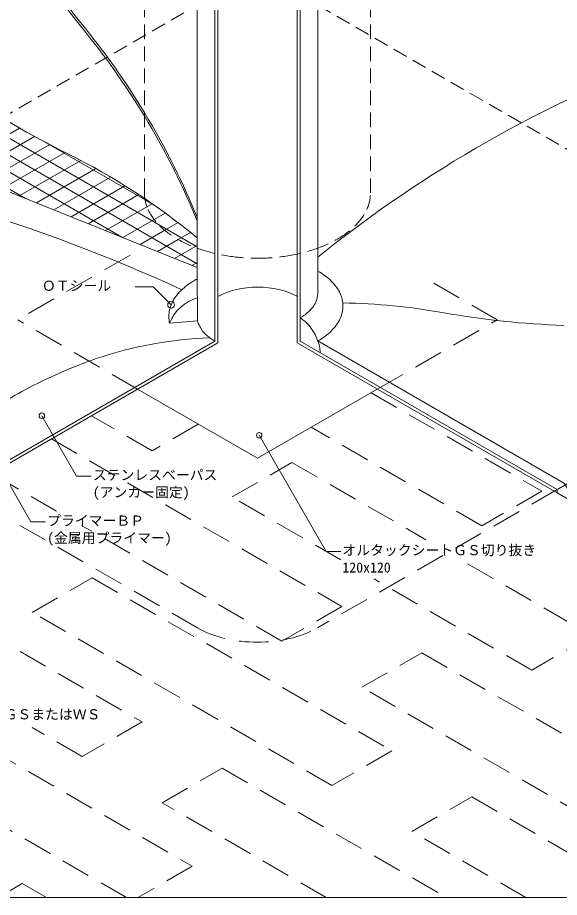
# Model space of a CAD drawing. Units: millimetres on the paper. Extents: x -414 to 414, y -286 to 286.
# Drawn here: x -104 to 130.9, y -286.5 to 94.8 of the extents above; entities that cross this region are included whole.
import ezdxf
from ezdxf.enums import TextEntityAlignment as Align

# ---------------------------------------------------------------- set-up
doc = ezdxf.new("R2010")
doc.units = ezdxf.units.MM
doc.linetypes.add('USER1', pattern=[19.05, 12.7, -6.35])
doc.linetypes.add('USER2', pattern=[9.525, 6.35, -3.175])
for name, color, linetype, lineweight in [('0-0_0', 7, 'Continuous', 18), ('0-1_WAKU', 7, 'Continuous', 18), ('0-2_KANAMONO', 4, 'Continuous', 18), ('0-3_BOUSUI', 1, 'Continuous', 18), ('0-4_MOJI', 7, 'Continuous', 18), ('0-5_HATCH', 9, 'Continuous', 18), ('0-6_BOUSUI2', 7, 'USER1', 9)]:
    doc.layers.add(name, color=color, linetype=linetype, lineweight=lineweight)
doc.styles.add('ＭＳ ゴシック', font='')
doc.styles.get('ＭＳ ゴシック').set_extended_font_data('MS Gothic')

msp = doc.modelspace()

# ---------------------------------------------------------------- linework, layer by layer
at = {"layer": '0-0_0'}
msp.add_line((-26.148, -13.444), (-244.361, 74.24), dxfattribs=at)
at = {"layer": '0-1_WAKU'}
msp.add_lwpolyline([(-414, -286.5), (414, -286.5), (414, 286.5), (-414, 286.5)], close=True, dxfattribs=at)
at = {"layer": '0-2_KANAMONO', "linetype": 'USER2'}
for p, q in [((-48.99, 18.822), (-48.99, 163.822)), ((48.99, 18.822), (48.99, 163.822)), ((-161.145, 22.285), (-26.148, 100.225)), ((26.148, 100.225), (251.147, -29.678)), ((251.147, -39.678), (129.904, -109.678))]:
    msp.add_line(p, q, dxfattribs=at)
at = {"layer": '0-2_KANAMONO'}
for p, q in [((-26.148, -24.678), (-26.148, 143.322)), ((26.148, -24.678), (26.148, 143.322))]:
    msp.add_line(p, q, dxfattribs=at)
at = {"layer": '0-2_KANAMONO', "linetype": 'USER1'}
for p, q in [((-25.981, -169.678), (-129.904, -109.678)), ((129.904, -109.678), (25.981, -169.678))]:
    msp.add_line(p, q, dxfattribs=at)
at = {"layer": '0-2_KANAMONO'}
for points in [[(-17.916, 145.155), (-17.916, 136.71), (-18.49, 132.547), (-18.49, -45.353), (-129.904, -109.678), (-129.904, -111.178), (-17.191, -46.103), (-17.191, 133.397), (-17.321, 137.054), (-17.321, 145.499)], [(17.916, 145.155), (17.916, 136.71), (18.49, 132.547), (18.49, -45.353), (129.904, -109.678), (129.904, -111.178), (17.191, -46.103), (17.191, 133.397), (17.321, 137.054), (17.321, 145.499)]]:
    msp.add_lwpolyline(points, close=True, dxfattribs=at)
at = {"layer": '0-2_KANAMONO', "linetype": 'USER2'}
for centre, radius, start, end in [((-31.708, 18.916), 17.282, 180.31103, 204.77441), ((31.767, 18.903), 17.223, 335.18299, 359.73157), ((-25.511, 21.964), 24.186, 205.17845, 226.13581), ((25.583, 21.912), 24.099, 313.82578, 334.85996), ((-16.089, 31.595), 37.66, 225.95476, 240.48703), ((16.364, 31.228), 37.205, 299.4236, 314.13461), ((-7.196, 47.091), 55.526, 240.37751, 251.5569), ((7.147, 47.199), 55.643, 288.45497, 299.61063), ((-1.802, 63.059), 72.38, 251.50548, 261.59557), ((1.741, 63.312), 72.64, 278.4225, 288.47645), ((0.068, 75.386), 84.848, 261.56327, 269.95426), ((0.126, 72.769), 82.231, 269.91198, 278.57049)]:
    msp.add_arc(centre, radius, start, end, dxfattribs=at)
at = {"layer": '0-2_KANAMONO'}
for centre, radius, start, end in [((-16.924, -34.628), 9.224, 192.54272, 204.77441), ((-13.617, -33.001), 12.909, 205.17845, 226.13581), ((-8.587, -27.86), 20.101, 225.95476, 240.48703)]:
    msp.add_arc(centre, radius, start, end, dxfattribs=at)
msp.add_ellipse((0.13, -36.103), major_axis=(-24.495, 0), ratio=0.57735, start_param=3.9269908, end_param=5.4977871, dxfattribs=at)
at = {"layer": '0-2_KANAMONO', "linetype": 'USER1'}
msp.add_ellipse((0, -154.678), major_axis=(-36.742, 0), ratio=0.57735, start_param=0.7853982, end_param=2.3561945, dxfattribs=at)
at = {"layer": '0-3_BOUSUI'}
for points in [[(-38.074, -37.546), (-25.928, -36.631), (-25.928, -26.634)], [(18.49, -45.353), (129.904, -109.678), (129.904, -111.178), (216.506, -161.178)], [(26.225, -45.319), (133.105, -107.026), (134.404, -109.276), (218.408, -157.776), (219.707, -160.026), (414, -272.201)], [(51.962, -66.178), (0, -96.178), (-51.962, -66.178)]]:
    msp.add_lwpolyline(points, dxfattribs=at)
for centre, radius, start, end in [((368.154, 447.533), 568.997, 213.10834, 218.93623), ((368.154, 446.033), 568.997, 213.10834, 218.93623), ((-328.715, -115.498), 326.899, 22.24613, 38.93623), ((-328.715, -116.998), 326.899, 22.24613, 38.93623), ((373.537, -440.027), 553.611, 110.46342, 128.86569), ((108.301, 419.352), 428.215, 236.45174, 243.54826), ((-350, -716.836), 762.867, 65.42338, 80.84), ((-213.761, -227.969), 294.799, 50.4755, 63.54826), ((5.447, -51.579), 42.035, 60.37751, 60.49745), ((12.18, -39.848), 28.51, 45.95476, 60.48703), ((-12.61, -44.689), 29.516, 119.51297, 134.04524), ((-5.64, -56.833), 43.518, 118.11662, 119.62249), ((19.313, -32.556), 18.31, 25.17845, 46.13581), ((-20.908, -44.438), 18.498, 105.74871, 158.12535), ((-19.994, -37.14), 18.956, 133.86419, 154.82155), ((-16.956, -24.635), 9.193, 180.26843, 192.56329), ((16.956, -24.635), 9.193, 335.18299, 359.73157), ((24.004, -30.249), 13.083, 0.31103, 24.77441), ((-24.851, -34.751), 13.545, 155.22559, 179.68897), ((13.655, -23.029), 12.863, 313.82578, 334.85996), ((24.049, -30.117), 13.039, 335.18299, 359.73157), ((32.009, -307.149), 278.361, 79.89504, 88.97042), ((8.734, -18.056), 19.858, 299.4236, 314.13461), ((144.657, 324.934), 363.681, 259.89504, 268.12669), ((-24.897, -34.615), 13.498, 180.26843, 192.54272), ((11.452, -47.353), 13.911, 48.45497, 59.61063), ((8.64, -50.537), 18.16, 38.4225, 48.47645), ((19.368, -27.839), 18.244, 313.82578, 334.85996), ((6.794, -52.069), 20.558, 29.91198, 38.57049), ((6.235, -52.409), 21.212, 21.56327, 29.95426), ((12.388, -20.786), 28.166, 299.4236, 314.13461), ((-14.972, -213.859), 169.993, 91.90503, 108.83417), ((9.137, -51.273), 18.095, 11.50548, 21.59557), ((13.269, -50.444), 13.881, 0.37751, 11.5569), ((2.308, -259.623), 218.891, 109.24784, 118.04842), ((2.308, -259.623), 218.891, 118.04842, 125.07266)]:
    msp.add_arc(centre, radius, start, end, dxfattribs=at)
at = {"layer": '0-4_MOJI'}
for p, q in [((-45.134, -21.888), (-52.925, -21.888)), ((-45.134, -21.888), (-37.404, -29.618)), ((-98.154, -123.694), (-129.804, -68.874)), ((-78.363, -103.903), (-93.476, -77.727)), ((29.832, -136.497), (0.781, -86.18)), ((-72.113, -103.903), (-78.363, -103.903)), ((-91.904, -123.694), (-98.154, -123.694)), ((36.082, -136.497), (29.832, -136.497))]:
    msp.add_line(p, q, dxfattribs=at)
for centre, radius in [((-37.404, -29.618), 1.5), ((-93.476, -77.727), 1.2), ((0.781, -86.18), 1.2)]:
    msp.add_circle(centre, radius, dxfattribs=at)
at = {"layer": '0-5_HATCH'}
for p, q in [((-133.227, 29.584), (-103.117, 46.967)), ((-42.953, 5.208), (-116.838, 47.866)), ((-125.739, 26.575), (-96.65, 43.369)), ((-118.251, 23.566), (-90.051, 39.847)), ((-48.719, 15.87), (-92.291, 41.026)), ((-110.762, 20.557), (-83.317, 36.402)), ((-103.274, 17.548), (-76.573, 32.963)), ((-95.786, 14.539), (-70.023, 29.413)), ((-88.298, 11.53), (-63.659, 25.755)), ((-80.81, 8.52), (-57.475, 21.993)), ((-73.321, 5.511), (-51.463, 18.132)), ((-44.807, 13.611), (-48.719, 15.87)), ((-26.148, -4.494), (-42.953, 5.208)), ((-28.392, -12.543), (-26.148, -11.247))]:
    msp.add_line(p, q, dxfattribs=at)
for points in [[(-26.148, -11.827), (-123.188, 44.199), (-209.791, 94.199)], [(-58.708, -0.361), (-129.538, 40.533), (-216.141, 90.533)], [(-100.483, 16.426), (-135.888, 36.867), (-222.491, 86.867)], [(-65.833, 2.502), (-47.894, 12.86), (-45.616, 14.175)], [(-58.345, -0.507), (-44.769, 7.331), (-39.93, 10.125)], [(-50.857, -3.516), (-40.18, 2.649), (-34.398, 5.987)], [(-43.368, -6.525), (-34.371, -1.33), (-29.017, 1.761)], [(-35.88, -9.534), (-27.391, -4.632), (-26.148, -3.915)]]:
    msp.add_lwpolyline(points, dxfattribs=at)
at = {"layer": '0-6_BOUSUI2'}
for p, q in [((-55.231, -8.065), (-103.923, -36.178)), ((103.923, -36.178), (73.188, -18.433)), ((-51.962, -66.178), (-103.923, -36.178)), ((51.962, -66.178), (103.923, -36.178)), ((-87.033, -119.049), (-115.285, -102.738))]:
    msp.add_line(p, q, dxfattribs=at)
for points in [[(49.26, -67.738), (123.229, -110.443), (97.248, -125.443), (23.279, -82.738)], [(-25.624, -81.384), (-45.646, -92.943), (-71.984, -77.738)], [(-89.304, -87.738), (36.626, -160.443), (10.645, -175.443), (-76.063, -125.382)], [(36.108, -140.145), (-11.005, -112.943), (14.975, -97.943), (73.009, -131.449)], [(91.13, -141.911), (144.879, -172.943), (118.898, -187.943), (50.55, -148.482)], [(-152.351, -151.337), (-49.976, -210.443), (-75.957, -225.443), (-97.635, -212.928)], [(-56.807, -286.5), (-184.21, -212.943), (-158.23, -197.943), (-149.921, -202.74)], [(-132.276, -212.928), (-28.326, -272.943), (-51.806, -286.5)], [(29.796, -286.5), (-41.316, -245.443), (-15.335, -230.443), (81.757, -286.5)], [(116.398, -286.5), (66.937, -257.943), (92.918, -242.943), (168.36, -286.5)], [(-112.428, -286.5), (-101.938, -280.443), (-91.448, -286.5)]]:
    msp.add_lwpolyline(points, dxfattribs=at)
for points in [[(-71.627, -147.943), (58.277, -222.943), (32.296, -237.943), (-97.608, -162.943)], [(71.267, -180.443), (201.171, -255.443), (175.19, -270.443), (45.286, -195.443)]]:
    msp.add_lwpolyline(points, close=True, dxfattribs=at)

# ---------------------------------------------------------------- texts
at = {"layer": '0-4_MOJI', "style": 'ＭＳ ゴシック'}
for s, p in [('ＯＴシール', (-93.409, -24.888)), ('ステンレスベーパス', (-71.363, -106.903)), ('(アンカー固定)', (-71.363, -114.403)), ('プライマーＢＰ', (-91.154, -126.694)), ('(金属用プライマー)', (-91.154, -134.194)), ('オルタックシートＧＳ切り抜き', (36.832, -139.497)), ('120x120', (36.832, -146.997)), ('オルタックシートＧＳまたはＷＳ', (-158.053, -210.651))]:
    msp.add_text(s, height=4.399, dxfattribs=at).set_placement(p, align=Align.BOTTOM_LEFT)

doc.saveas('drawing.dxf')
